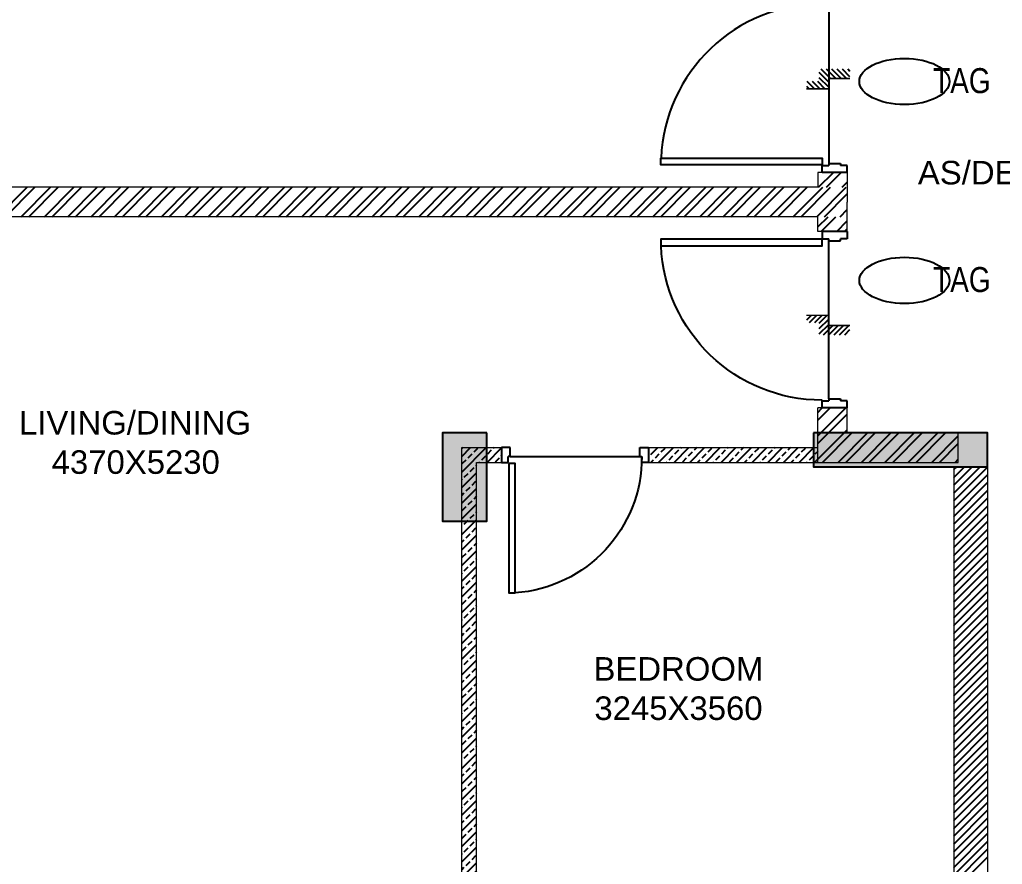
# Model space of a CAD drawing. Header units: millimetres. Extents: x 1255966 to 1543012, y 318612 to 465611.
# Drawn here: x 1413335 to 1420016, y 411686 to 417429 of the extents above; entities that cross this region are included whole.
import ezdxf
from ezdxf.enums import TextEntityAlignment as Align

# ---------------------------------------------------------------- set-up
doc = ezdxf.new("R2010")
doc.units = ezdxf.units.MM
doc.header["$LTSCALE"] = 500
doc.header["$MEASUREMENT"] = 0
doc.layers.get('Defpoints').update_dxf_attribs({"lineweight": 0})
for name, color, linetype in [('AHC-A-FURNITURE', 2, 'Continuous'), ('DOOR', 8, 'Continuous'), ('Drop', 143, 'Continuous'), ('TEXT -RM MM', 181, 'Continuous'), ('TEXT-RM NAME', 6, 'Continuous'), ('TOWER AREA COLUMN.', 6, 'Continuous')]:
    doc.layers.add(name, color=color, linetype=linetype)
doc.layers.add('TOWER COL HATCH', color=253, linetype='Continuous', lineweight=20)
doc.layers.add('Wall', color=2, linetype='Continuous', lineweight=15)
doc.styles.add('simplex', font='simplex.shx')
doc.styles.get("Standard").update_dxf_attribs({"font": 'arial.ttf'})
pattern_1 = [(225, (1650217.604, -169220.54), (53.033009, -53.033009), []), (225, (1650164.57, -169220.54), (53.033009, -53.033009), [37.5, -18.75])]

# ---------------------------------------------------------------- blocks, each defined once
blk = doc.blocks.new('DOOR 900')
at = {"layer": 'DOOR', "ltscale": 100}
for p, q in [((0, 15), (93, 15)), ((0, -40), (0, 15)), ((93, 15), (93, -28)), ((55.8, -40), (0, -40)), ((93, -28), (55.8, -28)), ((55.8, -40), (55.8, -28)), ((55.8, -40), (55.8, -860)), ((55.8, -860), (0, -860)), ((0, -860), (0, -915)), ((55.8, -860), (55.8, -872)), ((0, -915), (93, -915)), ((93, -872), (55.8, -872)), ((93, -915), (93, -872))]:
    blk.add_line(p, q, dxfattribs=at)
blk.add_lwpolyline([(99.6, -30.4), (918.5, -30.4), (918.5, -70.4), (99.6, -70.4)], close=True, dxfattribs=at)
blk.add_arc((60.5, -12), 860, 269.68451, 356.10376, dxfattribs=at)
blk = doc.blocks.new('A$C26E901EB')
at = {"layer": 'Drop'}
h = blk.add_hatch(dxfattribs=at)
h.set_pattern_fill('ANSI31', color=256, scale=8, angle=720, style=0)
h.set_pattern_definition([(315, (5609.332, 22815.355), (17.960512, 17.960512), [])])
h.paths.add_polyline_path([(84.3, 208.6), (84.3, 258.9), (132.9, 258.9), (132.9, 144.1), (63.4, 143.9), (0, 143.9), (0, 208.6)])
h.paths.add_polyline_path([(63.4, 143.9), (63.4, 0), (0, 0), (0, 143.9)])
h.paths.add_polyline_path([(132.9, 293), (132.9, 258.9), (84.3, 258.9), (84.3, 293)])
at = {"layer": 'Drop', "const_width": 10, "elevation": -0.5}
blk.add_lwpolyline([(132.9, 297.7), (132.9, 144.1), (63.4, 144.1), (63.4, 0)], dxfattribs=at)
blk = doc.blocks.new('DOOR 1050')
at = {"layer": 'DOOR', "ltscale": 100}
for p, q in [((0, 1022), (-154.3, 1022)), ((-154.3, 1022), (-154.3, 977.8)), ((-154.3, 977.8), (-113.1, 977.8)), ((-113.1, 965.4), (-113.1, 977.8)), ((-113.1, 965.4), (-41.1, 965.4)), ((-113.1, 965.4), (-113.1, -1.4)), ((-41.1, 965.4), (-41.1, 977.8)), ((0, 977.8), (-41.1, 977.8)), ((0, 1022), (0, 977.8)), ((-154.3, -58), (-154.3, -13.8)), ((-154.3, -13.8), (-113.1, -13.8)), ((0, -58), (-154.3, -58)), ((-113.1, -1.4), (-41.1, -1.4)), ((-113.1, -1.4), (-113.1, -13.8)), ((-41.1, -1.4), (-41.1, -13.8)), ((0, -13.8), (-41.1, -13.8)), ((0, -58), (0, -13.8))]:
    blk.add_line(p, q, dxfattribs=at)
blk.add_lwpolyline([(-153.9, -11.3), (-1139.7, -11.3), (-1139.7, 29.9), (-153.9, 29.9)], close=True, dxfattribs=at)
at = {"layer": 'DOOR', "linetype": 'Continuous'}
blk.add_arc((-153.9, -11.3), 985.8, 90, 177.60806, dxfattribs=at)
at = {"layer": 'TEXT -RM MM', "linetype": 'Continuous', "xscale": -0.9000000000003879, "yscale": 0.9000000000003879, "zscale": 0.9000000000003879, "rotation": 90}
blk.add_blockref('A$C26E901EB', (16.6, 574.6, 0.4), dxfattribs=at)
at = {"layer": 'Defpoints', "ltscale": 100, "style": 'simplex', "width": 0.8}
blk.add_attdef('D1050', (-414.4, 165), '', height=102.9, rotation=180, dxfattribs=at)

msp = doc.modelspace()

# ---------------------------------------------------------------- hatches: boundary and pattern name
at = {"layer": 'AHC-A-FURNITURE', "ltscale": 50, "true_color": 0x5b5b5b}
h = msp.add_hatch(dxfattribs=at)
h.set_pattern_fill('ANSI32', color=251, scale=300)
h.set_pattern_definition([(45, (920216.68, 979406.63), (-79.549513, 79.549513), []), (45, (920269.72, 979406.63), (-79.549513, 79.549513), [])])
h.paths.add_polyline_path([(1418761.3, 416388.9), (1418961.3, 416388.9), (1418961.3, 416288.9), (1418761.3, 416288.9)])
h = msp.add_hatch(dxfattribs=at)
h.set_pattern_fill('ANSI32', color=251, scale=300, angle=180)
h.set_pattern_definition([(225, (1650217.6, 108394.94), (79.549513, -79.549513), []), (225, (1650164.57, 108394.94), (79.549513, -79.549513), [])])
h.paths.add_polyline_path([(1418761.3, 415988.9), (1418961.3, 415988.9), (1418961.3, 416088.9), (1418761.3, 416088.9)])
h = msp.add_hatch(dxfattribs=at)
h.set_pattern_fill('ANSI32', color=251, scale=300, angle=180)
h.set_pattern_definition([(225, (1650217.6, -169220.54), (79.549513, -79.549513), []), (225, (1650164.57, -169220.54), (79.549513, -79.549513), [])])
h.paths.add_polyline_path([(1418761.3, 414418.9), (1419715.6, 414418.9), (1419715.6, 414618.9), (1418961.3, 414618.9), (1418961.3, 414788.9), (1418789.9, 414788.9), (1418761.3, 414788.9)])
h = msp.add_hatch(dxfattribs=at)
h.set_pattern_fill('ANSI33', color=251, scale=300, angle=180)
h.set_pattern_definition(pattern_1)
h.paths.add_polyline_path([(1416340.6, 410858.9), (1416440.6, 410858.9), (1416440.6, 414418.9), (1416610.6, 414418.9), (1416610.6, 414433.9), (1416610.6, 414518.9), (1416340.6, 414518.9)])
h = msp.add_hatch(dxfattribs=at)
h.set_pattern_fill('ANSI33', color=251, scale=300, angle=180)
h.set_pattern_definition(pattern_1)
h.paths.add_polyline_path([(1417625.6, 414433.9), (1417625.6, 414418.9), (1418761.3, 414418.9), (1418761.3, 414518.9), (1417625.6, 414518.9)])
at = {"layer": 'TOWER COL HATCH'}
h = msp.add_hatch(color=253, dxfattribs=at)
h.dxf.hatch_style = 1
h.paths.add_polyline_path([(1416510.6, 414618.9), (1416210.6, 414618.9), (1416210.6, 414018.9), (1416510.6, 414018.9)])
h = msp.add_hatch(color=253, dxfattribs=at)
h.dxf.hatch_style = 1
h.paths.add_polyline_path([(1418731.3, 414618.9), (1418731.3, 414388.9), (1419915.6, 414388.9), (1419915.6, 414618.9)])

# ---------------------------------------------------------------- linework, layer by layer
at = {"linetype": 'Continuous'}
for centre in [(1419350.2, 417008.4), (1419350.2, 415656)]:
    msp.add_ellipse(centre, major_axis=(-306.3, 0), ratio=0.512885, dxfattribs=at)
at = {"layer": 'AHC-A-FURNITURE', "color": 251, "linetype": 'Continuous', "ltscale": 50, "true_color": 0x5b5b5b}
for p, q in [((1413185.2, 416088.9), (1413385.2, 416288.9)), ((1413238.2, 416088.9), (1413438.2, 416288.9)), ((1413344.3, 416088.9), (1413544.3, 416288.9)), ((1413397.3, 416088.9), (1413597.3, 416288.9)), ((1413503.4, 416088.9), (1413703.4, 416288.9)), ((1413556.4, 416088.9), (1413756.4, 416288.9)), ((1413662.5, 416088.9), (1413862.5, 416288.9)), ((1413715.5, 416088.9), (1413915.5, 416288.9)), ((1413821.6, 416088.9), (1414021.6, 416288.9)), ((1413874.6, 416088.9), (1414074.6, 416288.9)), ((1413980.7, 416088.9), (1414180.7, 416288.9)), ((1414033.7, 416088.9), (1414233.7, 416288.9)), ((1414139.8, 416088.9), (1414339.8, 416288.9)), ((1414192.8, 416088.9), (1414392.8, 416288.9)), ((1414298.9, 416088.9), (1414498.9, 416288.9)), ((1414351.9, 416088.9), (1414551.9, 416288.9)), ((1414458, 416088.9), (1414658, 416288.9)), ((1414511, 416088.9), (1414711, 416288.9)), ((1414617.1, 416088.9), (1414817.1, 416288.9)), ((1414670.1, 416088.9), (1414870.1, 416288.9)), ((1414776.2, 416088.9), (1414976.2, 416288.9)), ((1414829.2, 416088.9), (1415029.2, 416288.9)), ((1414935.3, 416088.9), (1415135.3, 416288.9)), ((1414988.3, 416088.9), (1415188.3, 416288.9)), ((1415094.4, 416088.9), (1415294.4, 416288.9)), ((1415147.4, 416088.9), (1415347.4, 416288.9)), ((1415253.5, 416088.9), (1415453.5, 416288.9)), ((1415306.5, 416088.9), (1415506.5, 416288.9)), ((1415412.6, 416088.9), (1415612.6, 416288.9)), ((1415465.6, 416088.9), (1415665.6, 416288.9)), ((1415571.7, 416088.9), (1415771.7, 416288.9)), ((1415624.7, 416088.9), (1415824.7, 416288.9)), ((1415730.8, 416088.9), (1415930.8, 416288.9)), ((1415783.8, 416088.9), (1415983.8, 416288.9)), ((1415889.9, 416088.9), (1416089.9, 416288.9)), ((1415942.9, 416088.9), (1416142.9, 416288.9)), ((1416049, 416088.9), (1416249, 416288.9)), ((1416102, 416088.9), (1416302, 416288.9)), ((1416208.1, 416088.9), (1416408.1, 416288.9)), ((1416261.1, 416088.9), (1416461.1, 416288.9)), ((1416367.2, 416088.9), (1416567.2, 416288.9)), ((1416420.2, 416088.9), (1416620.2, 416288.9)), ((1416526.3, 416088.9), (1416726.3, 416288.9)), ((1416579.3, 416088.9), (1416779.3, 416288.9)), ((1416685.4, 416088.9), (1416885.4, 416288.9)), ((1416738.4, 416088.9), (1416938.4, 416288.9)), ((1416844.5, 416088.9), (1417044.5, 416288.9)), ((1416897.5, 416088.9), (1417097.5, 416288.9)), ((1417003.6, 416088.9), (1417203.6, 416288.9)), ((1417056.6, 416088.9), (1417256.6, 416288.9)), ((1417162.7, 416088.9), (1417362.7, 416288.9)), ((1417215.7, 416088.9), (1417415.7, 416288.9)), ((1417321.8, 416088.9), (1417521.8, 416288.9)), ((1417374.8, 416088.9), (1417574.8, 416288.9)), ((1417480.9, 416088.9), (1417680.9, 416288.9)), ((1417533.9, 416088.9), (1417733.9, 416288.9)), ((1417640, 416088.9), (1417840, 416288.9)), ((1417693, 416088.9), (1417893, 416288.9)), ((1417799.1, 416088.9), (1417999.1, 416288.9)), ((1417852.1, 416088.9), (1418052.1, 416288.9)), ((1417958.2, 416088.9), (1418158.2, 416288.9)), ((1418011.2, 416088.9), (1418211.2, 416288.9)), ((1418117.3, 416088.9), (1418317.3, 416288.9)), ((1418170.3, 416088.9), (1418370.3, 416288.9)), ((1418276.4, 416088.9), (1418476.4, 416288.9)), ((1418329.4, 416088.9), (1418529.4, 416288.9)), ((1418435.5, 416088.9), (1418635.5, 416288.9)), ((1418488.5, 416088.9), (1418688.5, 416288.9)), ((1418594.6, 416088.9), (1418794.6, 416288.9)), ((1418647.6, 416088.9), (1418847.6, 416288.9)), ((1418753.7, 416088.9), (1418953.7, 416288.9)), ((1418806.7, 416088.9), (1418961.3, 416243.5)), ((1418912.8, 416088.9), (1418961.3, 416137.5))]:
    msp.add_line(p, q, dxfattribs=at)
at = {"layer": 'AHC-A-FURNITURE', "color": 1, "linetype": 'Continuous', "ltscale": 50, "true_color": 0xff0000}
for p, q in [((1419685.6, 414369.2), (1419705.3, 414388.9)), ((1419685.6, 414316.2), (1419758.3, 414388.9)), ((1419685.6, 414263.1), (1419811.4, 414388.9)), ((1419685.6, 414210.1), (1419864.4, 414388.9)), ((1419685.6, 414157.1), (1419915.6, 414387.1)), ((1419685.6, 414104), (1419915.6, 414334)), ((1419685.6, 414051), (1419915.6, 414281)), ((1419685.6, 413998), (1419915.6, 414228)), ((1419685.6, 413944.9), (1419915.6, 414174.9)), ((1419685.6, 413891.9), (1419915.6, 414121.9)), ((1419685.6, 413838.9), (1419915.6, 414068.9)), ((1419685.6, 413785.8), (1419915.6, 414015.8)), ((1419685.6, 413732.8), (1419915.6, 413962.8)), ((1419685.6, 413679.8), (1419915.6, 413909.8)), ((1419685.6, 413626.7), (1419915.6, 413856.7)), ((1419685.6, 413573.7), (1419915.6, 413803.7)), ((1419685.6, 413520.7), (1419915.6, 413750.7)), ((1419685.6, 413467.6), (1419915.6, 413697.6)), ((1419685.6, 413414.6), (1419915.6, 413644.6)), ((1419685.6, 413361.6), (1419915.6, 413591.6)), ((1419685.6, 413308.5), (1419915.6, 413538.5)), ((1419685.6, 413255.5), (1419915.6, 413485.5)), ((1419685.6, 413202.5), (1419915.6, 413432.5)), ((1419685.6, 413149.4), (1419915.6, 413379.4)), ((1419685.6, 413096.4), (1419915.6, 413326.4)), ((1419685.6, 413043.4), (1419915.6, 413273.4)), ((1419685.6, 412990.3), (1419915.6, 413220.3)), ((1419685.6, 412937.3), (1419915.6, 413167.3)), ((1419685.6, 412884.3), (1419915.6, 413114.3)), ((1419685.6, 412831.2), (1419915.6, 413061.2)), ((1419685.6, 412778.2), (1419915.6, 413008.2)), ((1419685.6, 412725.2), (1419915.6, 412955.2)), ((1419685.6, 412672.1), (1419915.6, 412902.1)), ((1419685.6, 412619.1), (1419915.6, 412849.1)), ((1419685.6, 412566.1), (1419915.6, 412796.1)), ((1419685.6, 412513), (1419915.6, 412743)), ((1419685.6, 412460), (1419915.6, 412690)), ((1419685.6, 412407), (1419915.6, 412637)), ((1419685.6, 412353.9), (1419915.6, 412583.9)), ((1419685.6, 412300.9), (1419915.6, 412530.9)), ((1419685.6, 412247.9), (1419915.6, 412477.9)), ((1419685.6, 412194.8), (1419915.6, 412424.8)), ((1419685.6, 412141.8), (1419915.6, 412371.8)), ((1419685.6, 412088.8), (1419915.6, 412318.8)), ((1419685.6, 412035.8), (1419915.6, 412265.8)), ((1419685.6, 411982.7), (1419915.6, 412212.7)), ((1419685.6, 411929.7), (1419915.6, 412159.7)), ((1419685.6, 411876.7), (1419915.6, 412106.7)), ((1419685.6, 411823.6), (1419915.6, 412053.6)), ((1419685.6, 411770.6), (1419915.6, 412000.6)), ((1419685.6, 411717.6), (1419915.6, 411947.6)), ((1419685.6, 411664.5), (1419915.6, 411894.5)), ((1419685.6, 411611.5), (1419915.6, 411841.5)), ((1419685.6, 411558.5), (1419915.6, 411788.5)), ((1419685.6, 411505.4), (1419915.6, 411735.4))]:
    msp.add_line(p, q, dxfattribs=at)
at = {"layer": 'TOWER AREA COLUMN.'}
for points in [[(1416510.6, 414618.9), (1416210.6, 414618.9), (1416210.6, 414018.9), (1416510.6, 414018.9)], [(1418731.3, 414618.9), (1418731.3, 414388.9), (1419915.6, 414388.9), (1419915.6, 414618.9)]]:
    msp.add_lwpolyline(points, close=True, dxfattribs=at)
at = {"layer": 'Wall'}
for p, q in [((1418961.3, 416388.9), (1418761.3, 416388.9)), ((1418761.3, 416388.9), (1418761.3, 416288.9)), ((1418961.3, 416388.9), (1418961.3, 416188.9)), ((1418761.3, 416288.9), (1410115.6, 416288.9)), ((1418961.3, 415988.9), (1418961.3, 416188.9)), ((1418761.3, 416088.9), (1410115.6, 416088.9)), ((1418761.3, 415988.9), (1418761.3, 416088.9)), ((1418961.3, 415988.9), (1418761.3, 415988.9)), ((1418761.3, 414418.9), (1418761.3, 414788.9)), ((1418961.3, 414788.9), (1418761.3, 414788.9)), ((1418961.3, 414618.9), (1418961.3, 414788.9)), ((1418961.3, 414618.9), (1419715.6, 414618.9)), ((1419715.6, 414418.9), (1419715.6, 414618.9)), ((1416340.6, 414518.9), (1416610.6, 414518.9)), ((1416340.6, 410858.9), (1416340.6, 414518.9)), ((1416610.6, 414418.9), (1416610.6, 414518.9)), ((1417610.6, 414518.9), (1418761.3, 414518.9)), ((1417610.6, 414418.9), (1417610.6, 414518.9)), ((1416440.6, 414418.9), (1416610.6, 414418.9)), ((1416440.6, 410658.9), (1416440.6, 414418.9)), ((1417610.6, 414418.9), (1419715.6, 414418.9))]:
    msp.add_line(p, q, dxfattribs=at)
at = {"layer": 'Wall', "linetype": 'Continuous'}
for p, q in [((1419685.6, 414388.9), (1419685.6, 406583.7)), ((1419915.6, 414388.9), (1419915.6, 406813.7))]:
    msp.add_line(p, q, dxfattribs=at)

# ---------------------------------------------------------------- block references
at = {"layer": 'DOOR', "extrusion": (0, 0, -1), "xscale": -1.111111111110629, "yscale": 1.111111111110629, "zscale": -1.111111111110629}
msp.add_blockref('DOOR 1050', (-1418961.3, 416453.3), dxfattribs=at)
at = {"layer": 'DOOR', "extrusion": (0, 0, -1)}
for name, p, xscale, yscale, zscale, rotation in [('DOOR 1050', (-1418961.3, 415924.4), 1.111111111110629, 1.111111111110629, -1.111111111110629, 180), ('DOOR 900', (-1416626.8, 414518.9), 1.075268817204321, 1.075268817204321, -1.075268817204321, 270)]:
    msp.add_blockref(name, p, dxfattribs=dict(at, xscale=xscale, yscale=yscale, zscale=zscale, rotation=rotation))

# ---------------------------------------------------------------- texts
at = {"width": 0.8}
for p in [(1419740.5, 417014.2), (1419740.5, 415661.8)]:
    msp.add_attdef('TAG', text='', height=170.1, dxfattribs=at).set_placement(p, align=Align.MIDDLE_CENTER)
at = {"layer": 'TEXT-RM NAME'}
for s, p in [('AS/DETAIL', (1419441.4, 416308.8)), ('LIVING/DINING', (1413330.6, 414608)), ('4370X5230', (1413552.6, 414340.7)), ('BEDROOM', (1417236.1, 412934.6)), ('3245X3560', (1417242.2, 412667.3))]:
    msp.add_text(s, height=160, dxfattribs=at).set_placement(p)

doc.saveas('drawing.dxf')
